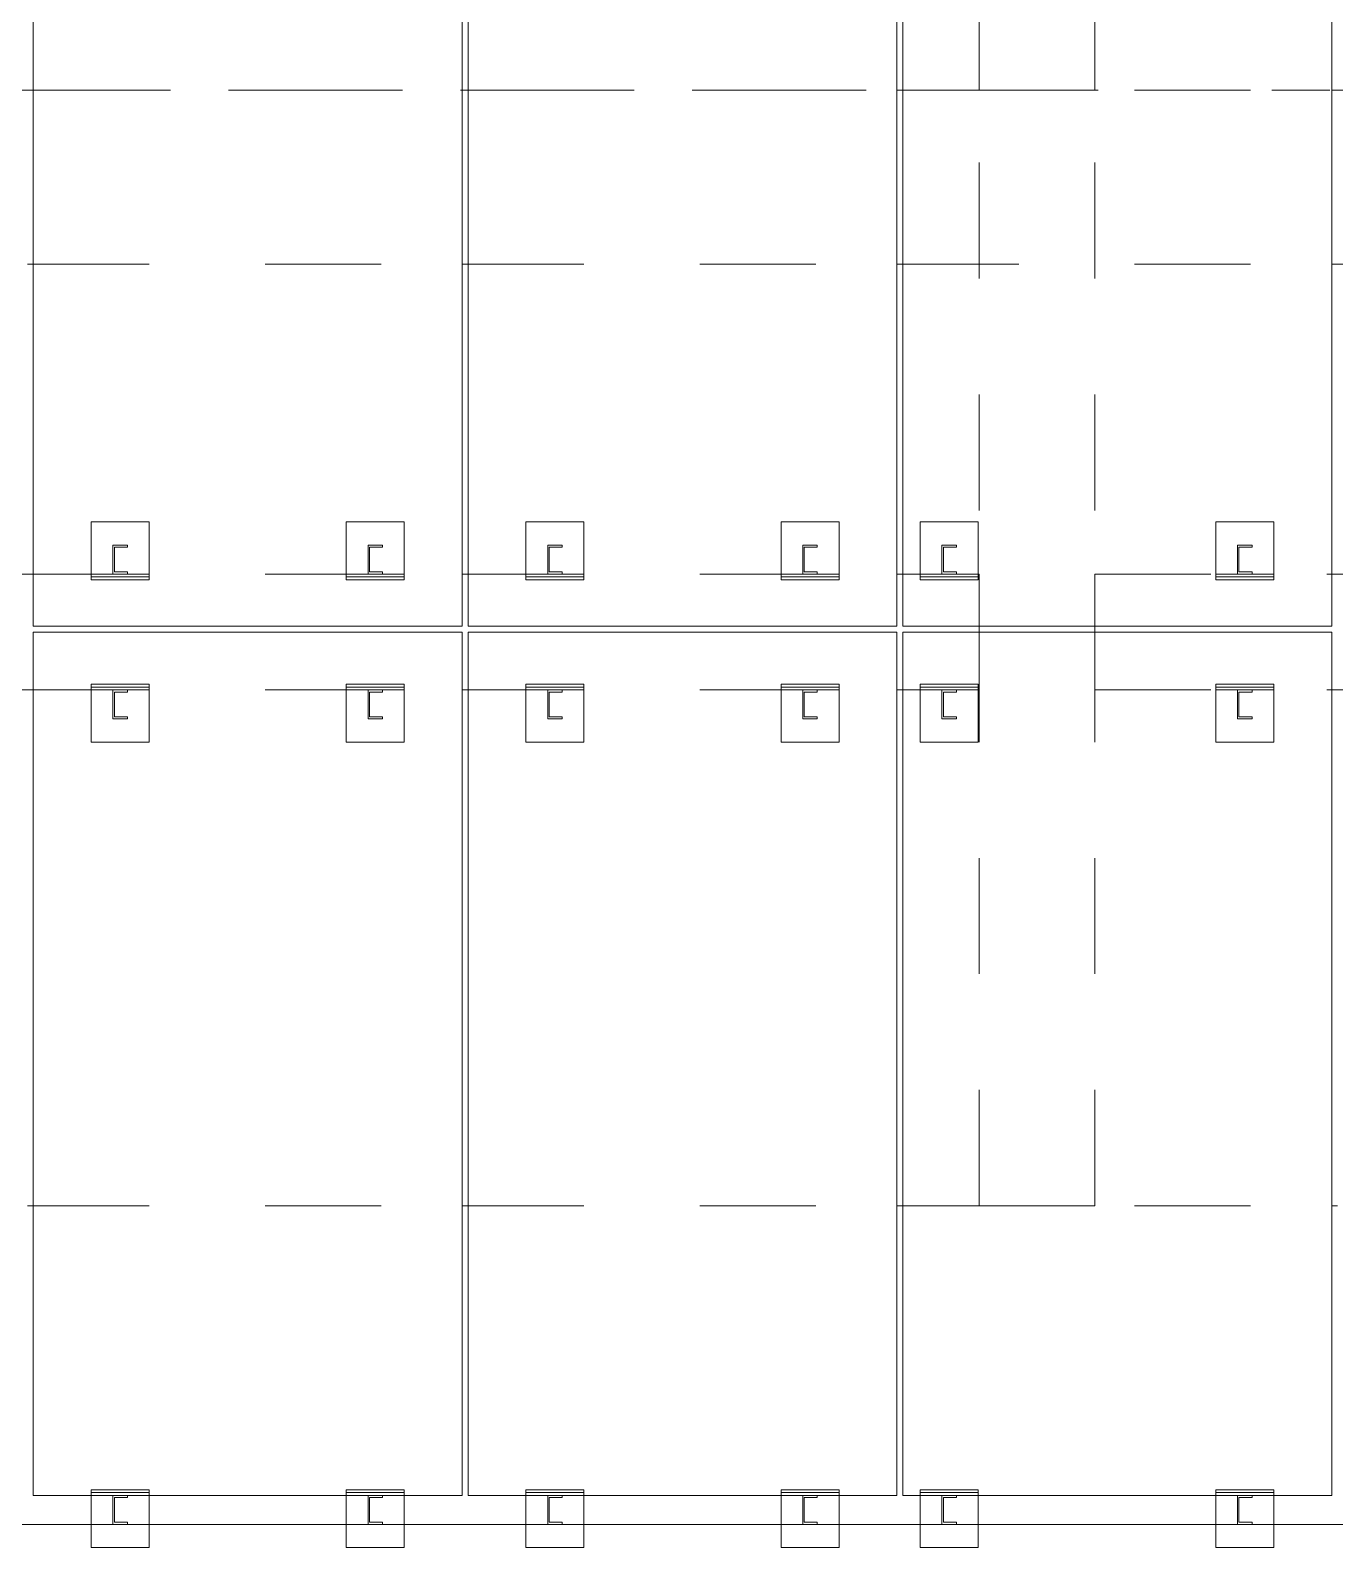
# Model space of a CAD drawing. Header units: millimetres. Extents: x 652937 to 1670132, y 1473552 to 2851037.
# Drawn here: x 663430.63 to 663435.13, y 1524525.19 to 1524530.43 of the extents above; entities that cross this region are included whole.
import ezdxf

# ---------------------------------------------------------------- set-up
doc = ezdxf.new("R2010")
doc.units = ezdxf.units.MM
for name, pattern in [('XKITLINE00', [0]), ('XKITLINE01', [4, 1, -1, 1, -1]), ('XKITLINE02', [4, 2, -2])]:
    doc.linetypes.add(name, pattern=pattern)
doc.layers.add('Part', color=7, linetype='Continuous', lineweight=0)
doc.layers.add('S-GRID', color=7, linetype='Continuous', lineweight=9)

# ---------------------------------------------------------------- blocks, each defined once
blk = doc.blocks.new('*A33862392')
at = {"layer": 'S-GRID', "color": 7, "linetype": 'XKITLINE01', "lineweight": 0}
blk.add_line((346.109039, 7.827691), (455.260679, 7.827691), dxfattribs=at)
blk = doc.blocks.new('*A33882394')
at = {"layer": 'S-GRID', "color": 7, "linetype": 'XKITLINE01', "lineweight": 0}
blk.add_line((346.109039, 32.577691), (455.260679, 32.577691), dxfattribs=at)
blk = doc.blocks.new('*A34452451')
at = {"layer": 'Part', "color": 7, "linetype": 'XKITLINE02', "lineweight": 0}
for p, q in [((419.055088, 32.577691), (419.055088, 49.077691)), ((419.055088, 49.077691), (421.055088, 49.077691)), ((421.055088, 32.577691), (421.055088, 49.077691)), ((419.055088, 32.577691), (421.055088, 32.577691))]:
    blk.add_line(p, q, dxfattribs=at)
blk = doc.blocks.new('*A34532459')
at = {"layer": 'Part', "color": 7, "linetype": 'XKITLINE00', "lineweight": 0}
for p, q in [((402.740108, 38.227691), (402.740108, 23.327691)), ((410.140108, 38.227691), (410.140108, 23.327691)), ((410.140108, 23.327691), (402.740108, 23.327691)), ((402.740108, 23.227691), (410.140108, 23.227691)), ((402.740108, 23.227691), (402.740108, 8.327691)), ((410.140108, 23.227691), (410.140108, 8.327691)), ((410.140108, 8.327691), (402.740108, 8.327691))]:
    blk.add_line(p, q, dxfattribs=at)
blk = doc.blocks.new('*A34542460')
at = {"layer": 'Part', "color": 7, "linetype": 'XKITLINE00', "lineweight": 0}
for p, q in [((410.240108, 38.227691), (410.240108, 23.327691)), ((417.640108, 38.227691), (417.640108, 23.327691)), ((417.640108, 23.327691), (410.240108, 23.327691)), ((410.240108, 23.227691), (417.640108, 23.227691)), ((410.240108, 23.227691), (410.240108, 8.327691)), ((417.640108, 23.227691), (417.640108, 8.327691)), ((417.640108, 8.327691), (410.240108, 8.327691))]:
    blk.add_line(p, q, dxfattribs=at)
blk = doc.blocks.new('*A34552461')
at = {"layer": 'Part', "color": 7, "linetype": 'XKITLINE00', "lineweight": 0}
for p, q in [((417.740108, 38.227691), (417.740108, 23.327691)), ((425.140108, 38.227691), (425.140108, 23.327691)), ((425.140108, 23.327691), (417.740108, 23.327691)), ((417.740108, 23.227691), (425.140108, 23.227691)), ((417.740108, 23.227691), (417.740108, 8.327691)), ((425.140108, 23.227691), (425.140108, 8.327691)), ((425.140108, 8.327691), (417.740108, 8.327691))]:
    blk.add_line(p, q, dxfattribs=at)
blk = doc.blocks.new('*A35062512')
at = {"layer": 'Part', "color": 7, "linetype": 'XKITLINE00', "lineweight": 0}
for p, q in [((401.640139, 7.827691), (403.740139, 7.827691)), ((404.740139, 7.827691), (408.140139, 7.827691)), ((409.140139, 7.827691), (411.240139, 7.827691)), ((412.240139, 7.827691), (415.640139, 7.827691)), ((416.640139, 7.827691), (418.040139, 7.827691)), ((419.040139, 7.827691), (423.140139, 7.827691)), ((424.140139, 7.827691), (426.240139, 7.827691))]:
    blk.add_line(p, q, dxfattribs=at)
at = {"layer": 'Part', "color": 7, "linetype": 'XKITLINE02', "lineweight": 0}
for p, q in [((403.740139, 7.827691), (404.740139, 7.827691)), ((408.140139, 7.827691), (409.140139, 7.827691)), ((411.240139, 7.827691), (412.240139, 7.827691)), ((415.640139, 7.827691), (416.640139, 7.827691)), ((418.040139, 7.827691), (419.040139, 7.827691)), ((423.140139, 7.827691), (424.140139, 7.827691))]:
    blk.add_line(p, q, dxfattribs=at)
blk = doc.blocks.new('*A35072513')
at = {"layer": 'Part', "color": 7, "linetype": 'XKITLINE00', "lineweight": 0}
for p, q in [((402.640108, 13.327691), (402.740108, 13.327691)), ((410.140108, 13.327691), (410.240108, 13.327691)), ((417.640108, 13.327691), (417.740108, 13.327691)), ((425.140108, 13.327691), (425.240108, 13.327691)), ((401.640139, 7.827691), (403.740139, 7.827691)), ((404.740139, 7.827691), (408.140139, 7.827691)), ((409.140139, 7.827691), (411.240139, 7.827691)), ((412.240139, 7.827691), (415.640139, 7.827691)), ((416.640139, 7.827691), (418.040139, 7.827691)), ((419.040139, 7.827691), (423.140139, 7.827691)), ((424.140139, 7.827691), (426.240139, 7.827691))]:
    blk.add_line(p, q, dxfattribs=at)
at = {"layer": 'Part', "color": 7, "linetype": 'XKITLINE02', "lineweight": 0}
for p, q in [((402.740108, 13.327691), (410.140108, 13.327691)), ((410.240108, 13.327691), (417.640108, 13.327691)), ((417.740108, 13.327691), (425.140108, 13.327691)), ((403.740139, 7.827691), (404.740139, 7.827691)), ((408.140139, 7.827691), (409.140139, 7.827691)), ((411.240139, 7.827691), (412.240139, 7.827691)), ((415.640139, 7.827691), (416.640139, 7.827691)), ((418.040139, 7.827691), (419.040139, 7.827691)), ((423.140139, 7.827691), (424.140139, 7.827691))]:
    blk.add_line(p, q, dxfattribs=at)
blk = doc.blocks.new('*A35082514')
at = {"layer": 'Part', "color": 7, "linetype": 'XKITLINE02', "lineweight": 0}
for p, q in [((404.115156, 24.727691), (404.365156, 24.727691)), ((404.115156, 24.227691), (404.115156, 24.727691)), ((404.365156, 24.690191), (404.140156, 24.690191)), ((404.140156, 24.690191), (404.140156, 24.265191)), ((404.365156, 24.727691), (404.365156, 24.690191)), ((404.365156, 24.227691), (404.115156, 24.227691)), ((404.140156, 24.265191), (404.365156, 24.265191)), ((404.365156, 24.265191), (404.365156, 24.227691))]:
    blk.add_line(p, q, dxfattribs=at)
blk = doc.blocks.new('*A35092515')
at = {"layer": 'Part', "color": 7, "linetype": 'XKITLINE02', "lineweight": 0}
for p, q in [((409.14014, 25.127691), (408.140139, 25.127691)), ((408.140139, 25.127691), (408.140139, 24.127691)), ((408.14014, 24.127691), (408.14014, 25.127691)), ((409.140139, 24.127691), (409.140139, 25.127691)), ((409.14014, 24.127691), (409.14014, 25.127691)), ((408.140139, 24.127691), (409.14014, 24.127691))]:
    blk.add_line(p, q, dxfattribs=at)
blk = doc.blocks.new('*A35102516')
at = {"layer": 'Part', "color": 7, "linetype": 'XKITLINE02', "lineweight": 0}
for p, q in [((404.74014, 25.127691), (403.740139, 25.127691)), ((403.740139, 25.127691), (403.740139, 24.127691)), ((403.74014, 24.127691), (403.74014, 25.127691)), ((404.740139, 24.127691), (404.740139, 25.127691)), ((404.74014, 24.127691), (404.74014, 25.127691)), ((403.740139, 24.127691), (404.74014, 24.127691))]:
    blk.add_line(p, q, dxfattribs=at)
blk = doc.blocks.new('*A35112517')
at = {"layer": 'Part', "color": 7, "linetype": 'XKITLINE02', "lineweight": 0}
for p, q in [((408.140156, 24.227691), (409.140156, 24.227691)), ((408.140156, 24.227691), (408.140156, 24.177691)), ((408.140156, 24.177691), (409.140156, 24.177691)), ((409.140156, 24.227691), (409.140156, 24.177691))]:
    blk.add_line(p, q, dxfattribs=at)
blk = doc.blocks.new('*A35122518')
at = {"layer": 'Part', "color": 7, "linetype": 'XKITLINE02', "lineweight": 0}
for p, q in [((403.740156, 24.227691), (404.740156, 24.227691)), ((403.740156, 24.227691), (403.740156, 24.177691)), ((403.740156, 24.177691), (404.740156, 24.177691)), ((404.740156, 24.227691), (404.740156, 24.177691))]:
    blk.add_line(p, q, dxfattribs=at)
blk = doc.blocks.new('*A35132519')
at = {"layer": 'Part', "color": 7, "linetype": 'XKITLINE02', "lineweight": 0}
for p, q in [((419.04014, 22.327691), (418.040139, 22.327691)), ((418.040139, 22.327691), (418.040139, 21.327691)), ((418.04014, 21.327691), (418.04014, 22.327691)), ((419.040139, 21.327691), (419.040139, 22.327691)), ((419.04014, 21.327691), (419.04014, 22.327691)), ((418.040139, 21.327691), (419.04014, 21.327691))]:
    blk.add_line(p, q, dxfattribs=at)
blk = doc.blocks.new('*A35142520')
at = {"layer": 'Part', "color": 7, "linetype": 'XKITLINE02', "lineweight": 0}
for p, q in [((418.040156, 22.277691), (419.040156, 22.277691)), ((418.040156, 22.277691), (418.040156, 22.227691)), ((419.040156, 22.277691), (419.040156, 22.227691)), ((418.040156, 22.227691), (419.040156, 22.227691))]:
    blk.add_line(p, q, dxfattribs=at)
blk = doc.blocks.new('*A35152521')
at = {"layer": 'Part', "color": 7, "linetype": 'XKITLINE02', "lineweight": 0}
for p, q in [((412.24014, 22.327691), (411.240139, 22.327691)), ((411.240139, 22.327691), (411.240139, 21.327691)), ((411.24014, 21.327691), (411.24014, 22.327691)), ((412.240139, 21.327691), (412.240139, 22.327691)), ((412.24014, 21.327691), (412.24014, 22.327691)), ((411.240139, 21.327691), (412.24014, 21.327691))]:
    blk.add_line(p, q, dxfattribs=at)
blk = doc.blocks.new('*A35162522')
at = {"layer": 'Part', "color": 7, "linetype": 'XKITLINE02', "lineweight": 0}
for p, q in [((416.64014, 22.327691), (415.640139, 22.327691)), ((415.640139, 22.327691), (415.640139, 21.327691)), ((415.64014, 21.327691), (415.64014, 22.327691)), ((416.640139, 21.327691), (416.640139, 22.327691)), ((416.64014, 21.327691), (416.64014, 22.327691)), ((415.640139, 21.327691), (416.64014, 21.327691))]:
    blk.add_line(p, q, dxfattribs=at)
blk = doc.blocks.new('*A35172523')
at = {"layer": 'Part', "color": 7, "linetype": 'XKITLINE02', "lineweight": 0}
for p, q in [((411.240156, 22.277691), (412.240156, 22.277691)), ((411.240156, 22.277691), (411.240156, 22.227691)), ((412.240156, 22.277691), (412.240156, 22.227691)), ((411.240156, 22.227691), (412.240156, 22.227691))]:
    blk.add_line(p, q, dxfattribs=at)
blk = doc.blocks.new('*A35182524')
at = {"layer": 'Part', "color": 7, "linetype": 'XKITLINE02', "lineweight": 0}
for p, q in [((415.640156, 22.277691), (416.640156, 22.277691)), ((415.640156, 22.277691), (415.640156, 22.227691)), ((416.640156, 22.277691), (416.640156, 22.227691)), ((415.640156, 22.227691), (416.640156, 22.227691))]:
    blk.add_line(p, q, dxfattribs=at)
blk = doc.blocks.new('*A35192525')
at = {"layer": 'Part', "color": 7, "linetype": 'XKITLINE02', "lineweight": 0}
for p, q in [((416.015156, 24.727691), (416.265156, 24.727691)), ((416.015156, 24.227691), (416.015156, 24.727691)), ((416.265156, 24.690191), (416.040156, 24.690191)), ((416.040156, 24.690191), (416.040156, 24.265191)), ((416.265156, 24.727691), (416.265156, 24.690191)), ((416.265156, 24.227691), (416.015156, 24.227691)), ((416.040156, 24.265191), (416.265156, 24.265191)), ((416.265156, 24.265191), (416.265156, 24.227691))]:
    blk.add_line(p, q, dxfattribs=at)
blk = doc.blocks.new('*A35202526')
at = {"layer": 'Part', "color": 7, "linetype": 'XKITLINE02', "lineweight": 0}
for p, q in [((411.615156, 24.727691), (411.865156, 24.727691)), ((411.615156, 24.227691), (411.615156, 24.727691)), ((411.865156, 24.690191), (411.640156, 24.690191)), ((411.640156, 24.690191), (411.640156, 24.265191)), ((411.865156, 24.727691), (411.865156, 24.690191)), ((411.865156, 24.227691), (411.615156, 24.227691)), ((411.640156, 24.265191), (411.865156, 24.265191)), ((411.865156, 24.265191), (411.865156, 24.227691))]:
    blk.add_line(p, q, dxfattribs=at)
blk = doc.blocks.new('*A35212527')
at = {"layer": 'Part', "color": 7, "linetype": 'XKITLINE02', "lineweight": 0}
for p, q in [((416.64014, 25.127691), (415.640139, 25.127691)), ((415.640139, 25.127691), (415.640139, 24.127691)), ((415.64014, 24.127691), (415.64014, 25.127691)), ((416.640139, 24.127691), (416.640139, 25.127691)), ((416.64014, 24.127691), (416.64014, 25.127691)), ((415.640139, 24.127691), (416.64014, 24.127691))]:
    blk.add_line(p, q, dxfattribs=at)
blk = doc.blocks.new('*A35222528')
at = {"layer": 'Part', "color": 7, "linetype": 'XKITLINE02', "lineweight": 0}
for p, q in [((412.24014, 25.127691), (411.240139, 25.127691)), ((411.240139, 25.127691), (411.240139, 24.127691)), ((411.24014, 24.127691), (411.24014, 25.127691)), ((412.240139, 24.127691), (412.240139, 25.127691)), ((412.24014, 24.127691), (412.24014, 25.127691)), ((411.240139, 24.127691), (412.24014, 24.127691))]:
    blk.add_line(p, q, dxfattribs=at)
blk = doc.blocks.new('*A35232529')
at = {"layer": 'Part', "color": 7, "linetype": 'XKITLINE02', "lineweight": 0}
for p, q in [((415.640156, 24.227691), (416.640156, 24.227691)), ((415.640156, 24.227691), (415.640156, 24.177691)), ((415.640156, 24.177691), (416.640156, 24.177691)), ((416.640156, 24.227691), (416.640156, 24.177691))]:
    blk.add_line(p, q, dxfattribs=at)
blk = doc.blocks.new('*A35242530')
at = {"layer": 'Part', "color": 7, "linetype": 'XKITLINE02', "lineweight": 0}
for p, q in [((411.240156, 24.227691), (412.240156, 24.227691)), ((411.240156, 24.227691), (411.240156, 24.177691)), ((411.240156, 24.177691), (412.240156, 24.177691)), ((412.240156, 24.227691), (412.240156, 24.177691))]:
    blk.add_line(p, q, dxfattribs=at)
blk = doc.blocks.new('*A35252531')
at = {"layer": 'Part', "color": 7, "linetype": 'XKITLINE02', "lineweight": 0}
for p, q in [((418.415156, 24.727691), (418.665156, 24.727691)), ((418.415156, 24.227691), (418.415156, 24.727691)), ((418.665156, 24.690191), (418.440156, 24.690191)), ((418.440156, 24.690191), (418.440156, 24.265191)), ((418.665156, 24.727691), (418.665156, 24.690191)), ((418.665156, 24.227691), (418.415156, 24.227691)), ((418.440156, 24.265191), (418.665156, 24.265191)), ((418.665156, 24.265191), (418.665156, 24.227691))]:
    blk.add_line(p, q, dxfattribs=at)
blk = doc.blocks.new('*A35262532')
at = {"layer": 'Part', "color": 7, "linetype": 'XKITLINE02', "lineweight": 0}
for p, q in [((419.04014, 25.127691), (418.040139, 25.127691)), ((418.040139, 25.127691), (418.040139, 24.127691)), ((418.04014, 24.127691), (418.04014, 25.127691)), ((419.040139, 24.127691), (419.040139, 25.127691)), ((419.04014, 24.127691), (419.04014, 25.127691)), ((418.040139, 24.127691), (419.04014, 24.127691))]:
    blk.add_line(p, q, dxfattribs=at)
blk = doc.blocks.new('*A35272533')
at = {"layer": 'Part', "color": 7, "linetype": 'XKITLINE02', "lineweight": 0}
for p, q in [((418.040156, 24.227691), (419.040156, 24.227691)), ((418.040156, 24.227691), (418.040156, 24.177691)), ((418.040156, 24.177691), (419.040156, 24.177691)), ((419.040156, 24.227691), (419.040156, 24.177691))]:
    blk.add_line(p, q, dxfattribs=at)
blk = doc.blocks.new('*A35282534')
at = {"layer": 'Part', "color": 7, "linetype": 'XKITLINE02', "lineweight": 0}
for p, q in [((421.055088, 24.227691), (425.140108, 24.227691)), ((421.055088, 24.227691), (421.055088, 23.327691)), ((421.055088, 23.227691), (421.055088, 22.227691)), ((439.385088, 23.227691), (439.385088, 22.227691)), ((421.055088, 22.227691), (425.140108, 22.227691)), ((425.240108, 22.227691), (432.640108, 22.227691)), ((432.740108, 22.227691), (439.385088, 22.227691))]:
    blk.add_line(p, q, dxfattribs=at)
at = {"layer": 'Part', "color": 7, "linetype": 'XKITLINE00', "lineweight": 0}
for p, q in [((425.140108, 24.227691), (439.385088, 24.227691)), ((439.385088, 24.227691), (439.385088, 23.227691)), ((421.055088, 23.327691), (421.055088, 23.227691)), ((425.140108, 22.227691), (425.240108, 22.227691)), ((432.640108, 22.227691), (432.740108, 22.227691))]:
    blk.add_line(p, q, dxfattribs=at)
blk = doc.blocks.new('*A35302536')
at = {"layer": 'Part', "color": 7, "linetype": 'XKITLINE02', "lineweight": 0}
for p, q in [((423.140156, 24.227691), (424.140156, 24.227691)), ((423.140156, 24.227691), (423.140156, 24.177691)), ((423.140156, 24.177691), (424.140156, 24.177691)), ((424.140156, 24.227691), (424.140156, 24.177691))]:
    blk.add_line(p, q, dxfattribs=at)
blk = doc.blocks.new('*A35312537')
at = {"layer": 'Part', "color": 7, "linetype": 'XKITLINE02', "lineweight": 0}
for p, q in [((424.14014, 25.127691), (423.140139, 25.127691)), ((423.140139, 25.127691), (423.140139, 24.127691)), ((423.14014, 24.127691), (423.14014, 25.127691)), ((424.140139, 24.127691), (424.140139, 25.127691)), ((424.14014, 24.127691), (424.14014, 25.127691)), ((423.140139, 24.127691), (424.14014, 24.127691))]:
    blk.add_line(p, q, dxfattribs=at)
blk = doc.blocks.new('*A35322538')
at = {"layer": 'Part', "color": 7, "linetype": 'XKITLINE02', "lineweight": 0}
for p, q in [((423.515156, 24.727691), (423.765156, 24.727691)), ((423.515156, 24.227691), (423.515156, 24.727691)), ((423.765156, 24.690191), (423.540156, 24.690191)), ((423.540156, 24.690191), (423.540156, 24.265191)), ((423.765156, 24.727691), (423.765156, 24.690191)), ((423.765156, 24.227691), (423.515156, 24.227691)), ((423.540156, 24.265191), (423.765156, 24.265191)), ((423.765156, 24.265191), (423.765156, 24.227691))]:
    blk.add_line(p, q, dxfattribs=at)
blk = doc.blocks.new('*A35332539')
at = {"layer": 'Part', "color": 7, "linetype": 'XKITLINE02', "lineweight": 0}
for p, q in [((424.14014, 22.327691), (423.140139, 22.327691)), ((423.140139, 22.327691), (423.140139, 21.327691)), ((423.14014, 21.327691), (423.14014, 22.327691)), ((424.140139, 21.327691), (424.140139, 22.327691)), ((424.14014, 21.327691), (424.14014, 22.327691)), ((423.140139, 21.327691), (424.14014, 21.327691))]:
    blk.add_line(p, q, dxfattribs=at)
blk = doc.blocks.new('*A35342540')
at = {"layer": 'Part', "color": 7, "linetype": 'XKITLINE02', "lineweight": 0}
for p, q in [((423.140156, 22.277691), (424.140156, 22.277691)), ((423.140156, 22.277691), (423.140156, 22.227691)), ((424.140156, 22.277691), (424.140156, 22.227691)), ((423.140156, 22.227691), (424.140156, 22.227691))]:
    blk.add_line(p, q, dxfattribs=at)
blk = doc.blocks.new('*A35482554')
at = {"layer": 'Part', "color": 7, "linetype": 'XKITLINE00', "lineweight": 0}
for p, q in [((402.640108, 32.577691), (402.740108, 32.577691)), ((410.140108, 32.577691), (410.240108, 32.577691)), ((417.640108, 32.577691), (417.740108, 32.577691)), ((425.140108, 32.577691), (439.385088, 32.577691)), ((402.640108, 29.577691), (402.740108, 29.577691)), ((410.140108, 29.577691), (410.240108, 29.577691)), ((417.640108, 29.577691), (417.740108, 29.577691)), ((425.140108, 29.577691), (439.385088, 29.577691))]:
    blk.add_line(p, q, dxfattribs=at)
at = {"layer": 'Part', "color": 7, "linetype": 'XKITLINE02', "lineweight": 0}
for p, q in [((402.740108, 32.577691), (410.140108, 32.577691)), ((410.240108, 32.577691), (417.640108, 32.577691)), ((417.740108, 32.577691), (425.140108, 32.577691)), ((402.740108, 29.577691), (410.140108, 29.577691)), ((410.240108, 29.577691), (417.640108, 29.577691)), ((417.740108, 29.577691), (425.140108, 29.577691))]:
    blk.add_line(p, q, dxfattribs=at)
blk = doc.blocks.new('*A35532559')
at = {"layer": 'Part', "color": 7, "linetype": 'XKITLINE02', "lineweight": 0}
for p, q in [((419.055088, 13.327691), (419.055088, 32.577691)), ((419.055088, 32.577691), (421.055088, 32.577691)), ((421.055088, 13.327691), (421.055088, 32.577691)), ((419.055088, 13.327691), (421.055088, 13.327691))]:
    blk.add_line(p, q, dxfattribs=at)
blk = doc.blocks.new('*A36592665')
at = {"layer": 'Part', "color": 7, "linetype": 'XKITLINE00', "lineweight": 0}
for p, q in [((411.615156, 8.327691), (411.615156, 7.827691)), ((411.640156, 8.290191), (411.865156, 8.290191)), ((411.640156, 8.290191), (411.640156, 7.865191)), ((411.865156, 8.327691), (411.865156, 8.290191)), ((411.640156, 7.865191), (411.865156, 7.865191)), ((411.865156, 7.865191), (411.865156, 7.827691)), ((411.615156, 7.827691), (411.865156, 7.827691))]:
    blk.add_line(p, q, dxfattribs=at)
at = {"layer": 'Part', "color": 7, "linetype": 'XKITLINE02', "lineweight": 0}
blk.add_line((411.615156, 8.327691), (411.865156, 8.327691), dxfattribs=at)
blk = doc.blocks.new('*A36602666')
at = {"layer": 'Part', "color": 7, "linetype": 'XKITLINE02', "lineweight": 0}
for p, q in [((411.240139, 8.377691), (412.240139, 8.377691)), ((411.240139, 8.377691), (411.240139, 8.327691)), ((411.240139, 8.327691), (412.240139, 8.327691)), ((412.240139, 8.377691), (412.240139, 8.327691))]:
    blk.add_line(p, q, dxfattribs=at)
blk = doc.blocks.new('*A36612667')
at = {"layer": 'Part', "color": 7, "linetype": 'XKITLINE02', "lineweight": 0}
for p, q in [((416.64014, 8.427691), (415.640139, 8.427691)), ((415.640139, 8.427691), (415.640139, 8.327691)), ((415.64014, 8.427691), (415.64014, 7.427691)), ((416.640139, 8.427691), (416.640139, 8.327691)), ((416.64014, 7.427691), (416.64014, 8.427691))]:
    blk.add_line(p, q, dxfattribs=at)
at = {"layer": 'Part', "color": 7, "linetype": 'XKITLINE00', "lineweight": 0}
for p, q in [((415.640139, 8.327691), (415.640139, 7.427691)), ((416.640139, 8.327691), (416.640139, 7.427691)), ((415.640139, 7.427691), (416.64014, 7.427691))]:
    blk.add_line(p, q, dxfattribs=at)
blk = doc.blocks.new('*A36622668')
at = {"layer": 'Part', "color": 7, "linetype": 'XKITLINE02', "lineweight": 0}
for p, q in [((412.24014, 8.427691), (411.240139, 8.427691)), ((411.240139, 8.427691), (411.240139, 8.327691)), ((411.24014, 8.427691), (411.24014, 7.427691)), ((412.240139, 8.427691), (412.240139, 8.327691)), ((412.24014, 7.427691), (412.24014, 8.427691))]:
    blk.add_line(p, q, dxfattribs=at)
at = {"layer": 'Part', "color": 7, "linetype": 'XKITLINE00', "lineweight": 0}
for p, q in [((411.240139, 8.327691), (411.240139, 7.427691)), ((412.240139, 8.327691), (412.240139, 7.427691)), ((411.240139, 7.427691), (412.24014, 7.427691))]:
    blk.add_line(p, q, dxfattribs=at)
blk = doc.blocks.new('*A36632669')
at = {"layer": 'Part', "color": 7, "linetype": 'XKITLINE00', "lineweight": 0}
for p, q in [((418.415156, 8.327691), (418.415156, 7.827691)), ((418.440156, 8.290191), (418.665156, 8.290191)), ((418.440156, 8.290191), (418.440156, 7.865191)), ((418.665156, 8.327691), (418.665156, 8.290191)), ((418.440156, 7.865191), (418.665156, 7.865191)), ((418.665156, 7.865191), (418.665156, 7.827691)), ((418.415156, 7.827691), (418.665156, 7.827691))]:
    blk.add_line(p, q, dxfattribs=at)
at = {"layer": 'Part', "color": 7, "linetype": 'XKITLINE02', "lineweight": 0}
blk.add_line((418.415156, 8.327691), (418.665156, 8.327691), dxfattribs=at)
blk = doc.blocks.new('*A36642670')
at = {"layer": 'Part', "color": 7, "linetype": 'XKITLINE02', "lineweight": 0}
for p, q in [((418.040139, 8.377691), (419.040139, 8.377691)), ((418.040139, 8.377691), (418.040139, 8.327691)), ((418.040139, 8.327691), (419.040139, 8.327691)), ((419.040139, 8.377691), (419.040139, 8.327691))]:
    blk.add_line(p, q, dxfattribs=at)
blk = doc.blocks.new('*A36652671')
at = {"layer": 'Part', "color": 7, "linetype": 'XKITLINE02', "lineweight": 0}
for p, q in [((419.04014, 8.427691), (418.040139, 8.427691)), ((418.040139, 8.427691), (418.040139, 8.327691)), ((418.04014, 8.427691), (418.04014, 7.427691)), ((419.040139, 8.427691), (419.040139, 8.327691)), ((419.04014, 7.427691), (419.04014, 8.427691))]:
    blk.add_line(p, q, dxfattribs=at)
at = {"layer": 'Part', "color": 7, "linetype": 'XKITLINE00', "lineweight": 0}
for p, q in [((418.040139, 8.327691), (418.040139, 7.427691)), ((419.040139, 8.327691), (419.040139, 7.427691)), ((418.040139, 7.427691), (419.04014, 7.427691))]:
    blk.add_line(p, q, dxfattribs=at)
blk = doc.blocks.new('*A36722678')
at = {"layer": 'Part', "color": 7, "linetype": 'XKITLINE00', "lineweight": 0}
for p, q in [((423.515156, 8.327691), (423.515156, 7.827691)), ((423.540156, 8.290191), (423.765156, 8.290191)), ((423.540156, 8.290191), (423.540156, 7.865191)), ((423.765156, 8.327691), (423.765156, 8.290191)), ((423.540156, 7.865191), (423.765156, 7.865191)), ((423.765156, 7.865191), (423.765156, 7.827691)), ((423.515156, 7.827691), (423.765156, 7.827691))]:
    blk.add_line(p, q, dxfattribs=at)
at = {"layer": 'Part', "color": 7, "linetype": 'XKITLINE02', "lineweight": 0}
blk.add_line((423.515156, 8.327691), (423.765156, 8.327691), dxfattribs=at)
blk = doc.blocks.new('*A36732679')
at = {"layer": 'Part', "color": 7, "linetype": 'XKITLINE02', "lineweight": 0}
for p, q in [((423.140139, 8.377691), (424.140139, 8.377691)), ((423.140139, 8.377691), (423.140139, 8.327691)), ((423.140139, 8.327691), (424.140139, 8.327691)), ((424.140139, 8.377691), (424.140139, 8.327691))]:
    blk.add_line(p, q, dxfattribs=at)
blk = doc.blocks.new('*A36742680')
at = {"layer": 'Part', "color": 7, "linetype": 'XKITLINE02', "lineweight": 0}
for p, q in [((424.14014, 8.427691), (423.140139, 8.427691)), ((423.140139, 8.427691), (423.140139, 8.327691)), ((423.14014, 8.427691), (423.14014, 7.427691)), ((424.140139, 8.427691), (424.140139, 8.327691)), ((424.14014, 7.427691), (424.14014, 8.427691))]:
    blk.add_line(p, q, dxfattribs=at)
at = {"layer": 'Part', "color": 7, "linetype": 'XKITLINE00', "lineweight": 0}
for p, q in [((423.140139, 8.327691), (423.140139, 7.427691)), ((424.140139, 8.327691), (424.140139, 7.427691)), ((423.140139, 7.427691), (424.14014, 7.427691))]:
    blk.add_line(p, q, dxfattribs=at)
blk = doc.blocks.new('*A36852691')
at = {"layer": 'Part', "color": 7, "linetype": 'XKITLINE02', "lineweight": 0}
for p, q in [((404.115156, 22.227691), (404.365156, 22.227691)), ((404.115156, 21.727691), (404.115156, 22.227691)), ((404.365156, 22.190191), (404.140156, 22.190191)), ((404.140156, 22.190191), (404.140156, 21.765191)), ((404.365156, 22.227691), (404.365156, 22.190191)), ((404.140156, 21.765191), (404.365156, 21.765191)), ((404.365156, 21.765191), (404.365156, 21.727691)), ((404.365156, 21.727691), (404.115156, 21.727691))]:
    blk.add_line(p, q, dxfattribs=at)
blk = doc.blocks.new('*A36862692')
at = {"layer": 'Part', "color": 7, "linetype": 'XKITLINE02', "lineweight": 0}
for p, q in [((408.515156, 22.227691), (408.765156, 22.227691)), ((408.515156, 21.727691), (408.515156, 22.227691)), ((408.765156, 22.190191), (408.540156, 22.190191)), ((408.540156, 22.190191), (408.540156, 21.765191)), ((408.765156, 22.227691), (408.765156, 22.190191)), ((408.540156, 21.765191), (408.765156, 21.765191)), ((408.765156, 21.765191), (408.765156, 21.727691)), ((408.765156, 21.727691), (408.515156, 21.727691))]:
    blk.add_line(p, q, dxfattribs=at)
blk = doc.blocks.new('*A36872693')
at = {"layer": 'Part', "color": 7, "linetype": 'XKITLINE02', "lineweight": 0}
for p, q in [((418.415156, 22.227691), (418.665156, 22.227691)), ((418.415156, 21.727691), (418.415156, 22.227691)), ((418.665156, 22.190191), (418.440156, 22.190191)), ((418.440156, 22.190191), (418.440156, 21.765191)), ((418.665156, 22.227691), (418.665156, 22.190191)), ((418.440156, 21.765191), (418.665156, 21.765191)), ((418.665156, 21.765191), (418.665156, 21.727691)), ((418.665156, 21.727691), (418.415156, 21.727691))]:
    blk.add_line(p, q, dxfattribs=at)
blk = doc.blocks.new('*A36882694')
at = {"layer": 'Part', "color": 7, "linetype": 'XKITLINE02', "lineweight": 0}
for p, q in [((411.615156, 22.227691), (411.865156, 22.227691)), ((411.615156, 21.727691), (411.615156, 22.227691)), ((411.865156, 22.190191), (411.640156, 22.190191)), ((411.640156, 22.190191), (411.640156, 21.765191)), ((411.865156, 22.227691), (411.865156, 22.190191)), ((411.640156, 21.765191), (411.865156, 21.765191)), ((411.865156, 21.765191), (411.865156, 21.727691)), ((411.865156, 21.727691), (411.615156, 21.727691))]:
    blk.add_line(p, q, dxfattribs=at)
blk = doc.blocks.new('*A36892695')
at = {"layer": 'Part', "color": 7, "linetype": 'XKITLINE02', "lineweight": 0}
for p, q in [((416.015156, 22.227691), (416.265156, 22.227691)), ((416.015156, 21.727691), (416.015156, 22.227691)), ((416.265156, 22.190191), (416.040156, 22.190191)), ((416.040156, 22.190191), (416.040156, 21.765191)), ((416.265156, 22.227691), (416.265156, 22.190191)), ((416.040156, 21.765191), (416.265156, 21.765191)), ((416.265156, 21.765191), (416.265156, 21.727691)), ((416.265156, 21.727691), (416.015156, 21.727691))]:
    blk.add_line(p, q, dxfattribs=at)
blk = doc.blocks.new('*A36912697')
at = {"layer": 'Part', "color": 7, "linetype": 'XKITLINE02', "lineweight": 0}
for p, q in [((423.515156, 22.227691), (423.765156, 22.227691)), ((423.515156, 21.727691), (423.515156, 22.227691)), ((423.765156, 22.190191), (423.540156, 22.190191)), ((423.540156, 22.190191), (423.540156, 21.765191)), ((423.765156, 22.227691), (423.765156, 22.190191)), ((423.540156, 21.765191), (423.765156, 21.765191)), ((423.765156, 21.765191), (423.765156, 21.727691)), ((423.765156, 21.727691), (423.515156, 21.727691))]:
    blk.add_line(p, q, dxfattribs=at)
blk = doc.blocks.new('*A37032709')
at = {"layer": 'Part', "color": 7, "linetype": 'XKITLINE02', "lineweight": 0}
for p, q in [((400.655088, 24.227691), (402.640108, 24.227691)), ((400.655088, 24.227691), (400.655088, 23.327691)), ((402.740108, 24.227691), (410.140108, 24.227691)), ((410.240108, 24.227691), (417.640108, 24.227691)), ((417.740108, 24.227691), (419.055088, 24.227691)), ((419.055088, 24.227691), (419.055088, 23.327691)), ((400.655088, 23.227691), (400.655088, 22.227691)), ((419.055088, 23.227691), (419.055088, 22.227691)), ((400.655088, 22.227691), (402.640108, 22.227691)), ((402.740108, 22.227691), (410.140108, 22.227691)), ((410.240108, 22.227691), (417.640108, 22.227691)), ((417.740108, 22.227691), (419.055088, 22.227691))]:
    blk.add_line(p, q, dxfattribs=at)
at = {"layer": 'Part', "color": 7, "linetype": 'XKITLINE00', "lineweight": 0}
for p, q in [((402.640108, 24.227691), (402.740108, 24.227691)), ((410.140108, 24.227691), (410.240108, 24.227691)), ((417.640108, 24.227691), (417.740108, 24.227691)), ((400.655088, 23.327691), (400.655088, 23.227691)), ((419.055088, 23.327691), (419.055088, 23.227691)), ((402.640108, 22.227691), (402.740108, 22.227691)), ((410.140108, 22.227691), (410.240108, 22.227691)), ((417.640108, 22.227691), (417.740108, 22.227691))]:
    blk.add_line(p, q, dxfattribs=at)
blk = doc.blocks.new('*A37042710')
at = {"layer": 'Part', "color": 7, "linetype": 'XKITLINE02', "lineweight": 0}
for p, q in [((404.74014, 22.327691), (403.740139, 22.327691)), ((403.740139, 22.327691), (403.740139, 21.327691)), ((403.74014, 21.327691), (403.74014, 22.327691)), ((404.740139, 21.327691), (404.740139, 22.327691)), ((404.74014, 21.327691), (404.74014, 22.327691)), ((403.740139, 21.327691), (404.74014, 21.327691))]:
    blk.add_line(p, q, dxfattribs=at)
blk = doc.blocks.new('*A37052711')
at = {"layer": 'Part', "color": 7, "linetype": 'XKITLINE02', "lineweight": 0}
for p, q in [((409.14014, 22.327691), (408.140139, 22.327691)), ((408.140139, 22.327691), (408.140139, 21.327691)), ((408.14014, 21.327691), (408.14014, 22.327691)), ((409.140139, 21.327691), (409.140139, 22.327691)), ((409.14014, 21.327691), (409.14014, 22.327691)), ((408.140139, 21.327691), (409.14014, 21.327691))]:
    blk.add_line(p, q, dxfattribs=at)
blk = doc.blocks.new('*A37062712')
at = {"layer": 'Part', "color": 7, "linetype": 'XKITLINE02', "lineweight": 0}
for p, q in [((403.740156, 22.277691), (404.740156, 22.277691)), ((403.740156, 22.277691), (403.740156, 22.227691)), ((404.740156, 22.277691), (404.740156, 22.227691)), ((403.740156, 22.227691), (404.740156, 22.227691))]:
    blk.add_line(p, q, dxfattribs=at)
blk = doc.blocks.new('*A37072713')
at = {"layer": 'Part', "color": 7, "linetype": 'XKITLINE02', "lineweight": 0}
for p, q in [((408.140156, 22.277691), (409.140156, 22.277691)), ((408.140156, 22.277691), (408.140156, 22.227691)), ((409.140156, 22.277691), (409.140156, 22.227691)), ((408.140156, 22.227691), (409.140156, 22.227691))]:
    blk.add_line(p, q, dxfattribs=at)
blk = doc.blocks.new('*A37082714')
at = {"layer": 'Part', "color": 7, "linetype": 'XKITLINE02', "lineweight": 0}
for p, q in [((408.515156, 24.727691), (408.765156, 24.727691)), ((408.515156, 24.227691), (408.515156, 24.727691)), ((408.765156, 24.690191), (408.540156, 24.690191)), ((408.540156, 24.690191), (408.540156, 24.265191)), ((408.765156, 24.727691), (408.765156, 24.690191)), ((408.765156, 24.227691), (408.515156, 24.227691)), ((408.540156, 24.265191), (408.765156, 24.265191)), ((408.765156, 24.265191), (408.765156, 24.227691))]:
    blk.add_line(p, q, dxfattribs=at)
blk = doc.blocks.new('*A37122718')
at = {"layer": 'Part', "color": 7, "linetype": 'XKITLINE00', "lineweight": 0}
for p, q in [((408.515156, 8.327691), (408.515156, 7.827691)), ((408.540156, 8.290191), (408.765156, 8.290191)), ((408.540156, 8.290191), (408.540156, 7.865191)), ((408.765156, 8.327691), (408.765156, 8.290191)), ((408.540156, 7.865191), (408.765156, 7.865191)), ((408.765156, 7.865191), (408.765156, 7.827691)), ((408.515156, 7.827691), (408.765156, 7.827691))]:
    blk.add_line(p, q, dxfattribs=at)
at = {"layer": 'Part', "color": 7, "linetype": 'XKITLINE02', "lineweight": 0}
blk.add_line((408.515156, 8.327691), (408.765156, 8.327691), dxfattribs=at)
blk = doc.blocks.new('*A37132719')
at = {"layer": 'Part', "color": 7, "linetype": 'XKITLINE02', "lineweight": 0}
for p, q in [((408.140139, 8.377691), (409.140139, 8.377691)), ((408.140139, 8.377691), (408.140139, 8.327691)), ((408.140139, 8.327691), (409.140139, 8.327691)), ((409.140139, 8.377691), (409.140139, 8.327691))]:
    blk.add_line(p, q, dxfattribs=at)
blk = doc.blocks.new('*A37142720')
at = {"layer": 'Part', "color": 7, "linetype": 'XKITLINE00', "lineweight": 0}
for p, q in [((404.115156, 8.327691), (404.115156, 7.827691)), ((404.140156, 8.290191), (404.365156, 8.290191)), ((404.140156, 8.290191), (404.140156, 7.865191)), ((404.365156, 8.327691), (404.365156, 8.290191)), ((404.140156, 7.865191), (404.365156, 7.865191)), ((404.365156, 7.865191), (404.365156, 7.827691)), ((404.115156, 7.827691), (404.365156, 7.827691))]:
    blk.add_line(p, q, dxfattribs=at)
at = {"layer": 'Part', "color": 7, "linetype": 'XKITLINE02', "lineweight": 0}
blk.add_line((404.115156, 8.327691), (404.365156, 8.327691), dxfattribs=at)
blk = doc.blocks.new('*A37152721')
at = {"layer": 'Part', "color": 7, "linetype": 'XKITLINE02', "lineweight": 0}
for p, q in [((403.740139, 8.377691), (404.740139, 8.377691)), ((403.740139, 8.377691), (403.740139, 8.327691)), ((403.740139, 8.327691), (404.740139, 8.327691)), ((404.740139, 8.377691), (404.740139, 8.327691))]:
    blk.add_line(p, q, dxfattribs=at)
blk = doc.blocks.new('*A37162722')
at = {"layer": 'Part', "color": 7, "linetype": 'XKITLINE02', "lineweight": 0}
for p, q in [((409.14014, 8.427691), (408.140139, 8.427691)), ((408.140139, 8.427691), (408.140139, 8.327691)), ((408.14014, 8.427691), (408.14014, 7.427691)), ((409.140139, 8.427691), (409.140139, 8.327691)), ((409.14014, 7.427691), (409.14014, 8.427691))]:
    blk.add_line(p, q, dxfattribs=at)
at = {"layer": 'Part', "color": 7, "linetype": 'XKITLINE00', "lineweight": 0}
for p, q in [((408.140139, 8.327691), (408.140139, 7.427691)), ((409.140139, 8.327691), (409.140139, 7.427691)), ((408.140139, 7.427691), (409.14014, 7.427691))]:
    blk.add_line(p, q, dxfattribs=at)
blk = doc.blocks.new('*A37172723')
at = {"layer": 'Part', "color": 7, "linetype": 'XKITLINE02', "lineweight": 0}
for p, q in [((404.74014, 8.427691), (403.740139, 8.427691)), ((403.740139, 8.427691), (403.740139, 8.327691)), ((403.74014, 8.427691), (403.74014, 7.427691)), ((404.740139, 8.427691), (404.740139, 8.327691)), ((404.74014, 7.427691), (404.74014, 8.427691))]:
    blk.add_line(p, q, dxfattribs=at)
at = {"layer": 'Part', "color": 7, "linetype": 'XKITLINE00', "lineweight": 0}
for p, q in [((403.740139, 8.327691), (403.740139, 7.427691)), ((404.740139, 8.327691), (404.740139, 7.427691)), ((403.740139, 7.427691), (404.74014, 7.427691))]:
    blk.add_line(p, q, dxfattribs=at)
blk = doc.blocks.new('*A37182724')
at = {"layer": 'Part', "color": 7, "linetype": 'XKITLINE00', "lineweight": 0}
for p, q in [((416.015156, 8.327691), (416.015156, 7.827691)), ((416.040156, 8.290191), (416.265156, 8.290191)), ((416.040156, 8.290191), (416.040156, 7.865191)), ((416.265156, 8.327691), (416.265156, 8.290191)), ((416.040156, 7.865191), (416.265156, 7.865191)), ((416.265156, 7.865191), (416.265156, 7.827691)), ((416.015156, 7.827691), (416.265156, 7.827691))]:
    blk.add_line(p, q, dxfattribs=at)
at = {"layer": 'Part', "color": 7, "linetype": 'XKITLINE02', "lineweight": 0}
blk.add_line((416.015156, 8.327691), (416.265156, 8.327691), dxfattribs=at)
blk = doc.blocks.new('*A37192725')
at = {"layer": 'Part', "color": 7, "linetype": 'XKITLINE02', "lineweight": 0}
for p, q in [((415.640139, 8.377691), (416.640139, 8.377691)), ((415.640139, 8.377691), (415.640139, 8.327691)), ((415.640139, 8.327691), (416.640139, 8.327691)), ((416.640139, 8.377691), (416.640139, 8.327691))]:
    blk.add_line(p, q, dxfattribs=at)

msp = doc.modelspace()

# ---------------------------------------------------------------- block references
at = {"color": 7, "lineweight": 0, "xscale": 0.2, "yscale": 0.2, "zscale": 0.2}
for name in ['*A34532459', '*A34542460', '*A34552461', '*A34452451', '*A33882394', '*A35482554', '*A35532559', '*A35102516', '*A35092515', '*A35222528', '*A35212527', '*A35262532', '*A35312537', '*A35082514', '*A37082714', '*A35202526', '*A35192525', '*A35252531', '*A35322538', '*A37032709', '*A35122518', '*A35112517', '*A35242530', '*A35232529', '*A35272533', '*A35282534', '*A35302536', '*A37042710', '*A37062712', '*A36852691', '*A37052711', '*A37072713', '*A36862692', '*A35152521', '*A35172523', '*A36882694', '*A35162522', '*A35182524', '*A36892695', '*A35132519', '*A35142520', '*A36872693', '*A35332539', '*A35342540', '*A36912697', '*A35072513', '*A33862392', '*A37172723', '*A37152721', '*A37142720', '*A37162722', '*A37132719', '*A37122718', '*A36622668', '*A36602666', '*A36592665', '*A36612667', '*A37192725', '*A37182724', '*A36652671', '*A36642670', '*A36632669', '*A36742680', '*A36732679', '*A36722678', '*A35062512']:
    msp.add_blockref(name, (663350.0877, 1524523.7048), dxfattribs=at)

doc.saveas('drawing.dxf')
